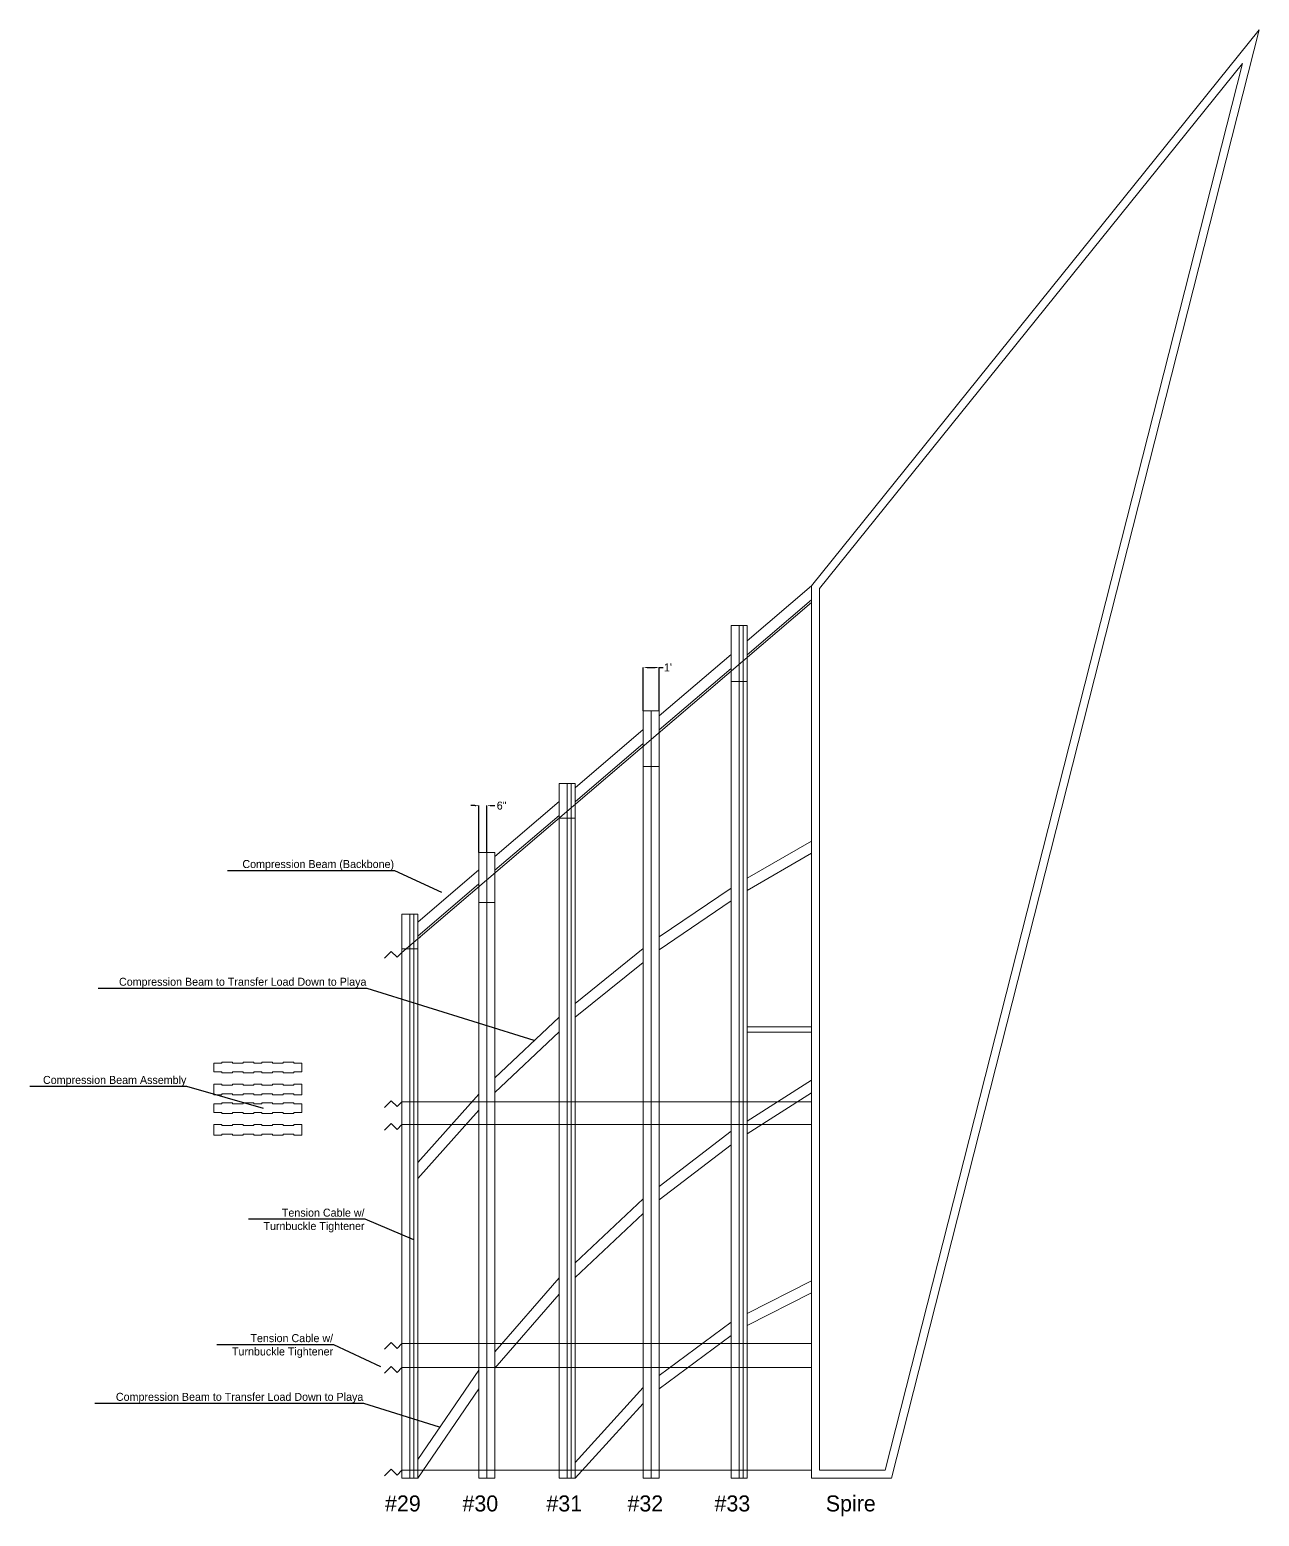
# Model space of a CAD drawing. Extents: x -465 to 2240, y 244 to 1462.
# Drawn here: x 1318 to 2240, y 347 to 1462 of the extents above; entities that cross this region are included whole.
import ezdxf
from ezdxf import colors
from ezdxf.entities.mleader import LeaderData, LeaderLine
from ezdxf.math import Vec2, Vec3

# ---------------------------------------------------------------- set-up
doc = ezdxf.new("R2010")
doc.units = 0
doc.header["$MEASUREMENT"] = 0
doc.layers.get('0').update_dxf_attribs({"linetype": 'CONTINUOUS', "lineweight": 9})
doc.layers.get('Defpoints').update_dxf_attribs({"linetype": 'CONTINUOUS', "lineweight": 9})
for name, color, linetype, lineweight in [('Annotation', 7, 'CONTINUOUS', 9), ('Compression Box', 1, 'CONTINUOUS', 9), ('Interior Blocking', 252, 'CONTINUOUS', 9), ('Tension', 4, 'CONTINUOUS', 9)]:
    doc.layers.add(name, color=color, linetype=linetype, lineweight=lineweight)
doc.dimstyles.get("Standard").update_dxf_attribs({"dimtxt": 0.18, "dimasz": 0.18, "dimexe": 0.18, "dimexo": 0.0625, "dimgap": 0.09, "dimtad": 0, "dimtih": 1, "dimtoh": 1, "dimdec": 4, "dimzin": 0, "dimdsep": 46, "dimtxsty": 'Standard', "dimcen": 0.09, "dimadec": 0, "dimazin": 0, "dimtfac": 1, "dimtdec": 4, "dimtofl": 0, "dimtmove": 2, "dimatfit": 3, "dimfxl": 1, "dimtolj": 1, "dimtzin": 0, "dimarcsym": 0})

# ---------------------------------------------------------------- blocks, each defined once
blk = doc.blocks.new('*D196')
at = {"layer": 'Annotation', "color": 0, "lineweight": -2, "transparency": 16777216}
for p, q in [((1652, 880.2), (1649, 880.2)), ((1655, 845.2), (1655, 880.4)), ((1661, 845.2), (1661, 880.4)), ((1664, 880.2), (1667, 880.2))]:
    blk.add_line(p, q, dxfattribs=at)
at = {"layer": 'Annotation', "color": 0, "lineweight": 15, "transparency": 16777216}
for points in [[(1652, 880.7), (1652, 879.7), (1655, 880.2)], [(1664, 880.7), (1664, 879.7), (1661, 880.2)]]:
    blk.add_solid(points, dxfattribs=at)
at = {"layer": 'Defpoints', "color": 0, "lineweight": 15, "transparency": 16777216}
for p in [(1661, 880.2), (1655, 845.2), (1661, 845.2)]:
    blk.add_point(p, dxfattribs=at)
at = {"layer": 'Annotation', "color": 0, "transparency": 16777216, "insert": (1672, 880.2), "char_height": 6, "attachment_point": 5}
blk.add_mtext('\\A1;6"', dxfattribs=at)
blk = doc.blocks.new('*D197')
at = {"layer": 'Annotation', "color": 0, "lineweight": -2, "transparency": 16777216}
for p, q in [((1778.2, 951.3), (1778.2, 983.9)), ((1781.2, 983.8), (1787.2, 983.8)), ((1790.2, 951.3), (1790.2, 983.9)), ((1790.2, 983.8), (1793.2, 983.8))]:
    blk.add_line(p, q, dxfattribs=at)
at = {"layer": 'Annotation', "color": 0, "lineweight": 15, "transparency": 16777216}
for points in [[(1781.2, 984.3), (1781.2, 983.3), (1778.2, 983.8)], [(1787.2, 984.3), (1787.2, 983.3), (1790.2, 983.8)]]:
    blk.add_solid(points, dxfattribs=at)
at = {"layer": 'Defpoints', "color": 0, "lineweight": 15, "transparency": 16777216}
for p in [(1790.2, 983.8), (1778.2, 951.2), (1790.2, 951.2)]:
    blk.add_point(p, dxfattribs=at)
at = {"layer": 'Annotation', "color": 0, "transparency": 16777216, "insert": (1796.7, 983.8), "char_height": 6, "attachment_point": 5}
blk.add_mtext("\\A1;1'", dxfattribs=at)

msp = doc.modelspace()

# ---------------------------------------------------------------- linework, layer by layer
for p, q in [((1904.31878, 1045.07968), (2240.03249, 1461.97457)), ((1964.31878, 375.86935), (2240.03249, 1461.97457)), ((1910.31878, 1042.96418), (2227.44587, 1436.7779)), ((1959.6516, 381.86935), (2227.44587, 1436.7779)), ((1856.02226, 973.39177), (1844.02226, 973.39177)), ((1790.20976, 909.43851), (1778.20976, 909.43851)), ((1715.08476, 870.86935), (1727.08476, 870.86935)), ((1667.02226, 807.48922), (1655.02226, 807.48922)), ((1609.27227, 772.86935), (1597.27227, 772.86935)), ((1910.31878, 381.86935), (1959.6516, 381.86935)), ((1904.31878, 375.86935), (1964.31878, 375.86935))]:
    msp.add_line(p, q)
for points in [[(1910.31878, 375.86935), (1904.31878, 375.86935), (1904.31878, 1045.07968)], [(1910.31878, 1042.96418), (1910.31878, 381.86935)]]:
    msp.add_lwpolyline(points)
for points in [[(1850.02226, 375.86935), (1844.02226, 375.86935), (1844.02226, 1015.39177), (1850.02226, 1015.39177)], [(1856.02226, 375.86935), (1850.02226, 375.86935), (1850.02226, 1015.39177), (1856.02226, 1015.39177)], [(1784.20976, 375.86935), (1778.20976, 375.86935), (1778.20976, 951.24136), (1784.20976, 951.24136)], [(1790.20976, 375.86935), (1784.20976, 375.86935), (1784.20976, 951.24136), (1790.20976, 951.24136)], [(1721.08476, 375.86935), (1715.08476, 375.86935), (1715.08476, 896.86935), (1721.08476, 896.86935)], [(1727.08476, 375.86935), (1721.08476, 375.86935), (1721.08476, 896.86935), (1727.08476, 896.86935)], [(1661.02226, 375.86935), (1655.02226, 375.86935), (1655.02226, 845.15214), (1661.02226, 845.15214)], [(1667.02226, 375.86935), (1661.02226, 375.86935), (1661.02226, 845.15214), (1667.02226, 845.15214)], [(1603.27226, 375.86935), (1597.27226, 375.86935), (1597.27226, 798.86935), (1603.27226, 798.86935)], [(1609.27226, 375.86935), (1603.27226, 375.86935), (1603.27226, 798.86935), (1609.27226, 798.86935)]]:
    msp.add_lwpolyline(points, close=True)
at = {"layer": 'Compression Box'}
for p, q in [((1904.31878, 1045.08141), (1904.31878, 1034.56455)), ((1856.02226, 993.28706), (1856.02226, 1003.80997)), ((1844.02226, 993.55126), (1844.02226, 983.0344)), ((1790.20976, 937.04489), (1790.20976, 947.5678)), ((1778.20976, 937.3123), (1778.20976, 926.79544)), ((1727.08476, 883.10273), (1727.08476, 893.62564)), ((1715.08476, 883.37156), (1715.08476, 872.85445)), ((1856.02226, 825.8645), (1904.31878, 853.68793)), ((1904.31878, 853.68793), (1904.31878, 844.45534)), ((1667.02226, 842.30183), (1667.02226, 831.77892)), ((1856.02226, 816.63191), (1904.31878, 844.45534)), ((1655.02226, 832.04775), (1655.02226, 821.52484)), ((1856.02226, 825.8645), (1856.02226, 816.63191)), ((1844.02226, 818.38652), (1790.20976, 781.84618)), ((1844.02226, 818.38652), (1844.02226, 808.7165)), ((1844.02226, 808.7165), (1790.20976, 772.17616)), ((1609.27226, 792.95407), (1609.27226, 782.43116)), ((1609.27226, 792.95407), (1609.27226, 782.43116)), ((1609.27226, 780.43116), (1610.8067, 781.71392)), ((1790.20976, 781.84618), (1790.20976, 772.17616)), ((1778.20976, 772.98355), (1727.08476, 731.97801)), ((1778.20976, 772.98355), (1778.20976, 762.72823)), ((1778.20976, 762.72823), (1727.08476, 721.72269)), ((1727.08476, 721.72269), (1727.08476, 731.97801)), ((1667.02226, 676.123), (1715.08476, 721.53035)), ((1715.08476, 710.52471), (1715.08476, 721.53035)), ((1667.02226, 665.11736), (1715.08476, 710.52471)), ((1462.26739, 687.19503), (1456.26739, 687.19503)), ((1462.26739, 680.69503), (1456.26739, 680.69503)), ((1462.26739, 687.94503), (1462.26739, 687.19503)), ((1462.26739, 679.94503), (1462.26739, 680.69503)), ((1470.26739, 687.94503), (1470.26739, 687.19503)), ((1470.26739, 687.19503), (1478.26739, 687.19503)), ((1470.26739, 679.94503), (1470.26739, 680.69503)), ((1470.26739, 680.69503), (1478.26739, 680.69503)), ((1478.26739, 687.19503), (1478.26739, 687.94503)), ((1478.26739, 680.69503), (1478.26739, 679.94503)), ((1486.26739, 687.19503), (1486.26739, 687.94503)), ((1492.26739, 687.19503), (1486.26739, 687.19503)), ((1492.26739, 680.69503), (1486.26739, 680.69503)), ((1486.26739, 680.69503), (1486.26739, 679.94503)), ((1492.26739, 687.19503), (1492.26739, 687.94503)), ((1492.26739, 680.69503), (1492.26739, 679.94503)), ((1500.26739, 687.19503), (1500.26739, 687.94503)), ((1508.26739, 687.19503), (1500.26739, 687.19503)), ((1508.26739, 680.69503), (1500.26739, 680.69503)), ((1500.26739, 680.69503), (1500.26739, 679.94503)), ((1508.26739, 687.94503), (1508.26739, 687.19503)), ((1508.26739, 679.94503), (1508.26739, 680.69503)), ((1516.26739, 687.94503), (1516.26739, 687.19503)), ((1516.26739, 687.19503), (1522.26739, 687.19503)), ((1516.26739, 679.94503), (1516.26739, 680.69503)), ((1516.26739, 680.69503), (1522.26739, 680.69503)), ((1456.26739, 671.47328), (1462.26739, 671.47328)), ((1462.26739, 671.47328), (1462.26739, 670.72328)), ((1470.26739, 670.72328), (1462.26739, 670.72328)), ((1470.26739, 671.47328), (1470.26739, 670.72328)), ((1478.26739, 671.47328), (1478.26739, 670.72328)), ((1478.26739, 670.72328), (1486.26739, 670.72328)), ((1486.26739, 671.47328), (1486.26739, 670.72328)), ((1486.26739, 671.47328), (1492.26739, 671.47328)), ((1492.26739, 671.47328), (1492.26739, 670.72328)), ((1500.26738, 670.72328), (1492.26739, 670.72328)), ((1500.26738, 671.47328), (1500.26738, 670.72328)), ((1508.26738, 671.47328), (1508.26738, 670.72328)), ((1508.26738, 670.72328), (1516.26739, 670.72328)), ((1516.26739, 671.47328), (1516.26739, 670.72328)), ((1522.26738, 671.47328), (1516.26739, 671.47328)), ((1667.02226, 665.11736), (1667.02226, 676.123)), ((1856.02226, 643.72656), (1904.31878, 674.28771)), ((1904.31878, 674.28771), (1904.31878, 664.82058)), ((1470.26739, 664.22328), (1462.26739, 664.22328)), ((1462.26739, 663.47328), (1462.26739, 664.22328)), ((1470.26739, 663.47328), (1470.26739, 664.22328)), ((1478.26739, 663.47328), (1478.26739, 664.22328)), ((1478.26739, 664.22328), (1486.26739, 664.22328)), ((1486.26739, 663.47328), (1486.26739, 664.22328)), ((1486.26739, 663.47328), (1492.26739, 663.47328)), ((1500.26738, 664.22328), (1492.26739, 664.22328)), ((1492.26739, 663.47328), (1492.26739, 664.22328)), ((1500.26738, 663.47328), (1500.26738, 664.22328)), ((1508.26738, 663.47328), (1508.26738, 664.22328)), ((1508.26738, 664.22328), (1516.26739, 664.22328)), ((1516.26739, 663.47328), (1516.26739, 664.22328)), ((1609.27226, 612.68834), (1655.02226, 663.80979)), ((1655.02226, 651.81352), (1655.02226, 663.80979)), ((1856.02226, 634.25944), (1904.31878, 664.82058)), ((1462.26738, 656.75155), (1456.26738, 656.75155)), ((1462.26738, 650.25155), (1456.26738, 650.25155)), ((1462.26738, 657.50155), (1462.26738, 656.75155)), ((1462.26738, 649.50155), (1462.26738, 650.25155)), ((1470.26738, 657.50155), (1470.26738, 656.75155)), ((1470.26738, 656.75155), (1478.26738, 656.75155)), ((1470.26738, 649.50155), (1470.26738, 650.25155)), ((1470.26738, 650.25155), (1478.26738, 650.25155)), ((1478.26738, 656.75155), (1478.26738, 657.50155)), ((1478.26738, 650.25155), (1478.26738, 649.50155)), ((1486.26738, 656.75155), (1486.26738, 657.50155)), ((1492.26738, 656.75155), (1486.26738, 656.75155)), ((1492.26738, 650.25155), (1486.26738, 650.25155)), ((1486.26738, 650.25155), (1486.26738, 649.50155)), ((1492.26738, 656.75155), (1492.26738, 657.50155)), ((1492.26738, 650.25155), (1492.26738, 649.50155)), ((1500.26738, 656.75155), (1500.26738, 657.50155)), ((1508.26738, 656.75155), (1500.26738, 656.75155)), ((1508.26738, 650.25155), (1500.26738, 650.25155)), ((1500.26738, 650.25155), (1500.26738, 649.50155)), ((1508.26738, 657.50155), (1508.26738, 656.75155)), ((1508.26738, 649.50155), (1508.26738, 650.25155)), ((1516.26738, 657.50155), (1516.26738, 656.75155)), ((1516.26738, 656.75155), (1522.26738, 656.75155)), ((1516.26738, 649.50155), (1516.26738, 650.25155)), ((1516.26738, 650.25155), (1522.26738, 650.25155)), ((1609.27226, 600.69206), (1655.02226, 651.81352)), ((1456.26739, 641.0298), (1462.26738, 641.0298)), ((1462.26738, 641.0298), (1462.26738, 640.2798)), ((1470.26739, 640.2798), (1462.26738, 640.2798)), ((1470.26739, 641.0298), (1470.26739, 640.2798)), ((1478.26739, 641.0298), (1478.26739, 640.2798)), ((1478.26739, 640.2798), (1486.26738, 640.2798)), ((1486.26738, 641.0298), (1486.26738, 640.2798)), ((1486.26738, 641.0298), (1492.26739, 641.0298)), ((1492.26738, 641.0298), (1492.26738, 640.2798)), ((1500.26737, 640.2798), (1492.26738, 640.2798)), ((1500.26737, 641.0298), (1500.26737, 640.2798)), ((1508.26737, 641.0298), (1508.26737, 640.2798)), ((1508.26737, 640.2798), (1516.26738, 640.2798)), ((1516.26738, 641.0298), (1516.26738, 640.2798)), ((1522.26737, 641.0298), (1516.26738, 641.0298)), ((1790.20976, 594.7331), (1844.02226, 636.02374)), ((1844.02226, 636.02374), (1844.02226, 625.94006)), ((1856.02226, 643.72656), (1856.02226, 634.25944)), ((1470.26739, 633.7798), (1462.26738, 633.7798)), ((1462.26738, 633.0298), (1462.26738, 633.7798)), ((1470.26739, 633.0298), (1470.26739, 633.7798)), ((1478.26739, 633.0298), (1478.26739, 633.7798)), ((1478.26739, 633.7798), (1486.26738, 633.7798)), ((1486.26738, 633.0298), (1486.26738, 633.7798)), ((1486.26738, 633.0298), (1492.26739, 633.0298)), ((1500.26737, 633.7798), (1492.26738, 633.7798)), ((1492.26738, 633.0298), (1492.26738, 633.7798)), ((1500.26737, 633.0298), (1500.26737, 633.7798)), ((1508.26737, 633.0298), (1508.26737, 633.7798)), ((1508.26737, 633.7798), (1516.26738, 633.7798)), ((1516.26738, 633.0298), (1516.26738, 633.7798)), ((1790.20976, 584.64942), (1844.02226, 625.94006)), ((1609.27226, 600.69206), (1609.27226, 612.68834)), ((1790.20976, 594.7331), (1790.20976, 584.64942)), ((1727.08476, 537.45888), (1778.20976, 585.44306)), ((1778.20976, 585.44306), (1778.20976, 574.47137)), ((1727.08476, 526.48719), (1778.20976, 574.47137)), ((1727.08476, 537.45888), (1727.08476, 526.48719)), ((1667.02226, 470.62799), (1715.08476, 526.24416)), ((1715.08476, 514.00906), (1715.08476, 526.24416)), ((1904.31878, 523.91753), (1856.02226, 499.31222)), ((1904.31878, 514.93915), (1904.31878, 523.91753)), ((1667.02226, 458.39289), (1715.08476, 514.00906)), ((1904.31878, 514.93915), (1856.02226, 490.33384)), ((1844.02226, 492.97878), (1790.20976, 452.82776)), ((1844.02226, 482.99734), (1844.02226, 492.97878)), ((1856.02226, 499.31222), (1856.02226, 490.33384)), ((1844.02226, 482.99734), (1790.20976, 442.84632)), ((1667.02226, 470.62799), (1667.02226, 458.39289)), ((1609.27226, 390.05623), (1655.02226, 457.05782)), ((1655.02226, 442.87094), (1655.02226, 457.05782)), ((1790.20976, 452.82776), (1790.20976, 442.84632)), ((1609.27226, 375.86935), (1655.02226, 442.87094)), ((1778.20976, 443.86196), (1727.08476, 387.74792)), ((1778.20976, 431.9834), (1778.20976, 443.86196)), ((1778.20976, 431.9834), (1727.08476, 375.86935)), ((1609.27226, 390.05623), (1609.27226, 375.86935)), ((1727.08476, 387.74792), (1727.08476, 375.86935))]:
    msp.add_line(p, q, dxfattribs=at)
for points in [[(1856.02226, 1003.80997), (1904.31878, 1045.07968)], [(1904.31878, 1034.56455), (1856.02226, 993.2899)], [(1790.20976, 947.56638), (1844.02226, 993.54953)], [(1844.02226, 983.0344), (1790.20976, 937.04489)], [(1727.08476, 893.62564), (1778.20976, 937.3123)], [(1778.20976, 926.79544), (1727.08476, 883.10273)], [(1666.86644, 842.16869), (1715.08476, 883.37156)], [(1715.08476, 872.85445), (1667.02226, 831.77892)], [(1609.27226, 792.95407), (1655.02226, 832.04775)], [(1655.02226, 821.52484), (1609.27226, 782.43116)], [(1456.26739, 687.19503), (1456.26739, 680.69503)], [(1470.26739, 687.94503), (1462.26739, 687.94503)], [(1462.26739, 679.94503), (1470.26739, 679.94503)], [(1486.26739, 687.94503), (1478.26739, 687.94503)], [(1478.26739, 679.94503), (1486.26739, 679.94503)], [(1492.26739, 687.94503), (1500.26739, 687.94503)], [(1500.26739, 679.94503), (1492.26739, 679.94503)], [(1508.26739, 687.94503), (1516.26739, 687.94503)], [(1516.26739, 679.94503), (1508.26739, 679.94503)], [(1522.26739, 687.19503), (1522.26739, 680.69503)], [(1456.26739, 671.47328), (1456.26739, 663.47328), (1462.26739, 663.47328)], [(1478.26739, 671.47328), (1470.26739, 671.47328)], [(1500.26738, 671.47328), (1508.26738, 671.47328)], [(1522.26738, 671.47328), (1522.26738, 663.47328), (1516.26739, 663.47328)], [(1470.26739, 663.47328), (1478.26739, 663.47328)], [(1508.26738, 663.47328), (1500.26738, 663.47328)], [(1456.26738, 656.75155), (1456.26738, 650.25155)], [(1470.26738, 657.50155), (1462.26738, 657.50155)], [(1462.26738, 649.50155), (1470.26738, 649.50155)], [(1486.26738, 657.50155), (1478.26738, 657.50155)], [(1478.26738, 649.50155), (1486.26738, 649.50155)], [(1492.26738, 657.50155), (1500.26738, 657.50155)], [(1500.26738, 649.50155), (1492.26738, 649.50155)], [(1508.26738, 657.50155), (1516.26738, 657.50155)], [(1516.26738, 649.50155), (1508.26738, 649.50155)], [(1522.26738, 656.75155), (1522.26738, 650.25155)], [(1456.26739, 641.0298), (1456.26739, 633.0298), (1462.26738, 633.0298)], [(1478.26739, 641.0298), (1470.26739, 641.0298)], [(1500.26737, 641.0298), (1508.26737, 641.0298)], [(1522.26737, 641.0298), (1522.26737, 633.0298), (1516.26738, 633.0298)], [(1470.26739, 633.0298), (1478.26739, 633.0298)], [(1508.26737, 633.0298), (1500.26737, 633.0298)]]:
    msp.add_lwpolyline(points, dxfattribs=at)
at = {"layer": 'Interior Blocking', "lineweight": 15}
for p, q in [((1904.31878, 714.47451), (1856.02226, 714.47451)), ((1904.31878, 710.47451), (1856.02226, 710.47451))]:
    msp.add_line(p, q, dxfattribs=at)
at = {"layer": 'Tension'}
for p, q in [((1597.27226, 770.14669), (1904.31878, 1032.56455)), ((1853.02226, 375.86935), (1853.02226, 1015.39177)), ((1724.08476, 375.86935), (1724.08476, 896.86935)), ((1606.27226, 375.86935), (1606.27226, 798.86935)), ((1589.18518, 770.89496), (1584.25712, 765.9669)), ((1593.60285, 766.47729), (1589.18518, 770.89496)), ((1597.27226, 770.14669), (1593.60285, 766.47729)), ((1589.18518, 658.9365), (1584.25712, 654.00844)), ((1593.60285, 654.51883), (1589.18518, 658.9365)), ((1597.27226, 658.18823), (1593.60285, 654.51883)), ((1597.27226, 658.18823), (1904.31878, 658.18823)), ((1589.18518, 641.78874), (1584.25712, 636.86068)), ((1593.60285, 637.37106), (1589.18518, 641.78874)), ((1597.27226, 641.04047), (1593.60285, 637.37106)), ((1597.27226, 641.04047), (1904.31878, 641.04047)), ((1589.18518, 477.60432), (1584.25712, 472.67626)), ((1593.60285, 473.18665), (1589.18518, 477.60432)), ((1597.27226, 476.85605), (1593.60285, 473.18665)), ((1597.27226, 476.85605), (1904.31878, 476.85605)), ((1589.18518, 459.62232), (1584.25712, 454.69426)), ((1593.60285, 455.20465), (1589.18518, 459.62232)), ((1597.27226, 458.87405), (1593.60285, 455.20465)), ((1597.27226, 458.87405), (1904.31878, 458.87405)), ((1589.18518, 382.61762), (1584.25712, 377.68956)), ((1593.60285, 378.19994), (1589.18518, 382.61762)), ((1597.27226, 381.86935), (1593.60285, 378.19994)), ((1904.31878, 381.86935), (1597.27226, 381.86935))]:
    msp.add_line(p, q, dxfattribs=at)

# ---------------------------------------------------------------- texts
at = {"layer": 'Annotation', "char_height": 12, "attachment_point": 1}
for s, insert in [('#29', (1584.58096, 363.01806)), ('#30', (1642.63684, 363.01806)), ('#31', (1705.56713, 363.01806)), ('#32', (1766.3405, 363.01806)), ('#33', (1831.60835, 363.01806)), ('Spire', (1915.0524, 363.01806))]:
    msp.add_mtext_dynamic_manual_height_columns(s, width=40.8260776, gutter_width=1, heights=[0], dxfattribs=dict(at, insert=insert))

# ---------------------------------------------------------------- dimensions: what is measured, and where the dimension line sits
at = {"layer": 'Annotation'}
for base, p1, p2, picture, middle in [((1790.20976, 983.76478), (1778.20976, 951.24136), (1790.20976, 951.24136), '*D197', (1796.70976, 983.76478)), ((1661.02226, 880.24205), (1655.02226, 845.15214), (1661.02226, 845.15214), '*D196', (1672.02226, 880.24205))]:
    dim = msp.add_linear_dim(base=base, p1=p1, p2=p2, dimstyle='Standard', override={"dimtxt": 6, "dimasz": 3, "dimgap": 1, "dimlunit": 4, "dimcen": 3, "dimtmove": 0}, dxfattribs=at)
    dim.commit()
    dim.dimension.update_dxf_attribs({"geometry": picture, "text_midpoint": middle})

# ---------------------------------------------------------------- leaders
ml = msp.add_multileader_mtext('Standard', dxfattribs=at)
ml.set_content('Compression Beam (Backbone)  ', color=256)
ml.set_leader_properties()
ml.build(insert=Vec2(0, 0))
ml.multileader.update_dxf_attribs({"text_right_attachment_type": 6, "dogleg_length": 0.36, "arrow_head_size": 0.18})
ctx = ml.context
ctx.base_point, ctx.char_height, ctx.arrow_head_size, ctx.landing_gap_size, ctx.plane_origin = Vec3(1439.27855, 835.42556), 6, 0.18, 0.09, Vec3(1627.35102, 814.923)
ctx.right_attachment, ctx.text_align_type = 6, 2
notes = []
notes.append((ctx, [(0, (1, 1, 0), (1591.81855, 831.42556), (-1, 0), 0.36, [(0, [(1627.35102, 814.923)], 0, [])])]))
ctx.mtext.insert, ctx.mtext.alignment, ctx.mtext.flow_direction = Vec3(1591.36855, 839.42556), 3, 5
ml = msp.add_multileader_mtext('Standard', dxfattribs=at)
ml.set_content('Compression Beam to Transfer Load Down to Playa  ', color=256)
ml.set_leader_properties()
ml.build(insert=Vec2(0, 0))
ml.multileader.update_dxf_attribs({"text_right_attachment_type": 6, "dogleg_length": 0.36, "arrow_head_size": 0.18})
ctx = ml.context
ctx.base_point, ctx.char_height, ctx.arrow_head_size, ctx.landing_gap_size, ctx.plane_origin = Vec3(1297.55692, 747.1752), 6, 0.18, 0.09, Vec3(1606.62939, 726.67264)
ctx.right_attachment, ctx.text_align_type = 6, 2
notes.append((ctx, [(0, (1, 1, 0), (1571.09692, 743.1752), (-1, 0), 0.36, [(0, [(1696.47205, 703.94587)], 0, [])])]))
ctx.mtext.insert, ctx.mtext.alignment, ctx.mtext.flow_direction = Vec3(1570.64692, 751.1752), 3, 5
ml = msp.add_multileader_mtext('Standard', dxfattribs=at)
ml.set_content('Compression Beam Assembly  ', color=256)
ml.set_leader_properties()
ml.build(insert=Vec2(0, 0))
ml.multileader.update_dxf_attribs({"text_right_attachment_type": 6, "dogleg_length": 0.36, "arrow_head_size": 0.18})
ctx = ml.context
ctx.base_point, ctx.char_height, ctx.arrow_head_size, ctx.landing_gap_size, ctx.plane_origin = Vec3(1294.52655, 673.55548), 6, 0.18, 0.09, Vec3(1493.67536, 653.05292)
ctx.right_attachment, ctx.text_align_type = 6, 2
notes.append((ctx, [(0, (1, 1, 0), (1436.06655, 669.55548), (-1, 0), 0.36, [(0, [(1493.67536, 653.05292)], 0, [])])]))
ctx.mtext.insert, ctx.mtext.alignment, ctx.mtext.flow_direction = Vec3(1435.61655, 677.55548), 3, 5
ml = msp.add_multileader_mtext('Standard', dxfattribs=at)
ml.set_content('Tension Cable w/ \\PTurnbuckle Tightener  ', color=256)
ml.set_leader_properties()
ml.build(insert=Vec2(0, 0))
ml.multileader.update_dxf_attribs({"text_right_attachment_type": 6, "dogleg_length": 0.36, "arrow_head_size": 0.18})
ctx = ml.context
ctx.base_point, ctx.char_height, ctx.arrow_head_size, ctx.landing_gap_size, ctx.plane_origin = Vec3(1458.13952, 574.0402), 6, 0.18, 0.09, Vec3(1605.21199, 553.53764)
ctx.right_attachment, ctx.text_align_type = 6, 2
notes.append((ctx, [(0, (1, 1, 0), (1569.67952, 570.0402), (-1, 0), 0.36, [(0, [(1606.27226, 554.59792)], 0, [])])]))
ctx.mtext.insert, ctx.mtext.alignment, ctx.mtext.flow_direction = Vec3(1569.22952, 578.0402), 3, 5
ml = msp.add_multileader_mtext('Standard', dxfattribs=at)
ml.set_content('Tension Cable w/ \\PTurnbuckle Tightener  ', color=256)
ml.set_leader_properties()
ml.build(insert=Vec2(0, 0))
ml.multileader.update_dxf_attribs({"text_right_attachment_type": 6, "dogleg_length": 0.36, "arrow_head_size": 0.18})
ctx = ml.context
ctx.base_point, ctx.char_height, ctx.arrow_head_size, ctx.landing_gap_size, ctx.plane_origin = Vec3(1434.56082, 479.96504), 6, 0.18, 0.09, Vec3(1581.63329, 459.46249)
ctx.right_attachment, ctx.text_align_type = 6, 2
notes.append((ctx, [(0, (1, 1, 0), (1546.10082, 475.96504), (-1, 0), 0.36, [(0, [(1581.63329, 459.46249)], 0, [])])]))
ctx.mtext.insert, ctx.mtext.alignment, ctx.mtext.flow_direction = Vec3(1545.65082, 483.96504), 3, 5
ml = msp.add_multileader_mtext('Standard', dxfattribs=at)
ml.set_content('Compression Beam to Transfer Load Down to Playa  ', color=256)
ml.set_leader_properties()
ml.build(insert=Vec2(0, 0))
ml.multileader.update_dxf_attribs({"text_right_attachment_type": 6, "dogleg_length": 0.36, "arrow_head_size": 0.18})
ctx = ml.context
ctx.base_point, ctx.char_height, ctx.arrow_head_size, ctx.landing_gap_size, ctx.plane_origin = Vec3(1295.22538, 435.94427), 6, 0.18, 0.09, Vec3(1604.29785, 415.44171)
ctx.right_attachment, ctx.text_align_type = 6, 2
notes.append((ctx, [(0, (1, 1, 0), (1568.76538, 431.94427), (-1, 0), 0.36, [(0, [(1625.70831, 414.12708)], 0, [])])]))
ctx.mtext.insert, ctx.mtext.alignment, ctx.mtext.flow_direction = Vec3(1568.31538, 439.94427), 3, 5
for ctx, leaders in notes:
    for number, flags, end, landing, length, lines in leaders:
        leader = LeaderData()
        leader.index, (leader.has_last_leader_line, leader.has_dogleg_vector, leader.attachment_direction) = number, flags
        leader.last_leader_point, leader.dogleg_vector, leader.dogleg_length = Vec3(end), Vec3(landing), length
        for number, points, colour, breaks in lines:
            line = LeaderLine()
            line.index, line.vertices, line.color, line.breaks = number, Vec3.list(points), colors.encode_raw_color(colour), breaks
            leader.lines.append(line)
        ctx.leaders.append(leader)

doc.saveas('drawing.dxf')
